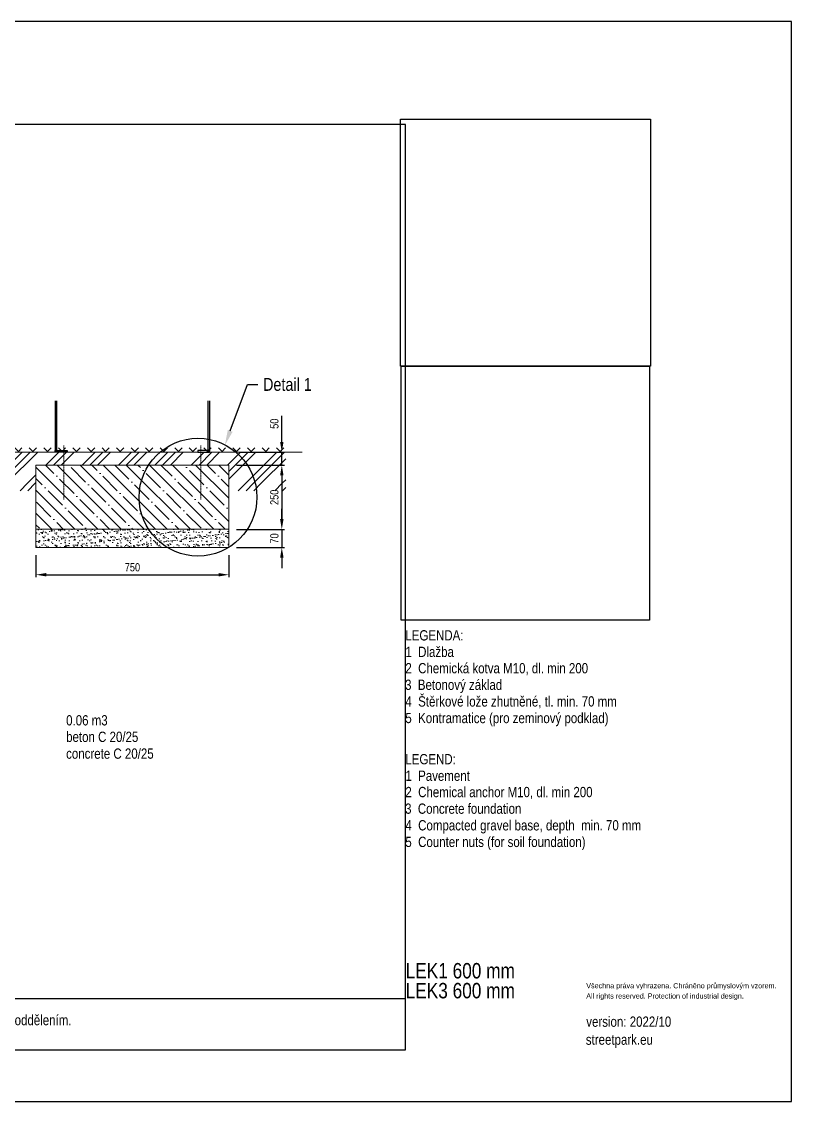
# Model space of a CAD drawing. Header units: millimetres. Extents: x 5064 to 11004, y 3085 to 7285.
# Drawn here: x 8011 to 11004, y 3085 to 7285 of the extents above; entities that cross this region are included whole.
import ezdxf
from ezdxf import colors
from ezdxf.entities.mleader import LeaderData, LeaderLine
from ezdxf.math import Vec2, Vec3

# ---------------------------------------------------------------- set-up
doc = ezdxf.new("R2010")
doc.units = ezdxf.units.MM
doc.header["$LTSCALE"] = 0.3
doc.header["$XCLIPFRAME"] = 2
doc.linetypes.add('DashDot', pattern=[15, 9, -3, 0, -3])
doc.layers.add('Nekreslit', color=6, linetype='Continuous', plot=False)
doc.layers.add('POSTAVY ATD', color=8, linetype='Continuous')
doc.layers.add('SRAFY', color=251, linetype='Continuous', lineweight=13)
doc.styles.add('SEACAD_Arial', font='arial.ttf', dxfattribs={"width": 0.8})
doc.dimstyles.new('ISO-25', dxfattribs={"dimtxt": 1.6, "dimasz": 2, "dimexe": 0.5, "dimexo": 1.5, "dimtad": 1, "dimdec": 0, "dimtxsty": 'SEACAD_Arial', "dimcen": 2, "dimadec": 0, "dimazin": 0, "dimtfac": 1, "dimtdec": 0, "dimtmove": 0, "dimatfit": 3, "dimfxl": 1, "dimarcsym": 0})
picture_1 = doc.add_image_def('image1.jpg', size_in_pixel=(1600, 1200))
picture_2 = doc.add_image_def('image2.jpg', size_in_pixel=(1600, 1200))

# ---------------------------------------------------------------- blocks, each defined once
blk = doc.blocks.new('*D138')
at = {"color": 0, "lineweight": -2, "transparency": 16777216}
for p, q in [((8847, 5560), (9032.9, 5560)), ((9022.9, 5520), (9022.9, 5350.1)), ((8846.9, 5310.1), (9032.9, 5310.1))]:
    blk.add_line(p, q, dxfattribs=at)
at = {"color": 0, "transparency": 16777216}
for points in [[(9016.2, 5520), (9029.6, 5520), (9022.9, 5560)], [(9016.2, 5350.1), (9029.6, 5350.1), (9022.9, 5310.1)]]:
    blk.add_solid(points, dxfattribs=at)
at = {"layer": 'Defpoints', "color": 0, "transparency": 16777216}
for p in [(8817, 5560), (8816.9, 5310.1), (9022.9, 5310.1)]:
    blk.add_point(p, dxfattribs=at)
at = {"color": 0, "transparency": 16777216, "insert": (8994.1, 5435), "char_height": 32, "attachment_point": 5, "rotation": 90, "style": 'SEACAD_Arial'}
blk.add_mtext('250', dxfattribs=at)
blk = doc.blocks.new('*D139')
at = {"color": 0, "lineweight": -2, "transparency": 16777216}
for p, q in [((9022.9, 5350.1), (9022.9, 5390.1)), ((8846.9, 5310.1), (9032.9, 5310.1)), ((9022.9, 5310.1), (9022.9, 5240)), ((8846.9, 5240), (9032.9, 5240)), ((9022.9, 5200), (9022.9, 5160))]:
    blk.add_line(p, q, dxfattribs=at)
at = {"color": 0, "transparency": 16777216}
for points in [[(9016.2, 5350.1), (9029.6, 5350.1), (9022.9, 5310.1)], [(9016.2, 5200), (9029.6, 5200), (9022.9, 5240)]]:
    blk.add_solid(points, dxfattribs=at)
at = {"layer": 'Defpoints', "color": 0, "transparency": 16777216}
for p in [(8816.9, 5310.1), (8816.9, 5240), (9022.9, 5240)]:
    blk.add_point(p, dxfattribs=at)
at = {"color": 0, "transparency": 16777216, "insert": (8994.1, 5275), "char_height": 32, "attachment_point": 5, "rotation": 90, "style": 'SEACAD_Arial'}
blk.add_mtext('70', dxfattribs=at)
blk = doc.blocks.new('*D141')
at = {"color": 0, "lineweight": -2, "transparency": 16777216}
for p, q in [((9022.9, 5650.4), (9022.9, 5752)), ((8861.4, 5610.4), (9032.9, 5610.4)), ((9022.9, 5560), (9022.9, 5610.4)), ((8847, 5560), (9032.9, 5560)), ((9022.9, 5520), (9022.9, 5480))]:
    blk.add_line(p, q, dxfattribs=at)
at = {"color": 0, "transparency": 16777216}
for points in [[(9016.2, 5650.4), (9029.6, 5650.4), (9022.9, 5610.4)], [(9016.2, 5520), (9029.6, 5520), (9022.9, 5560)]]:
    blk.add_solid(points, dxfattribs=at)
at = {"layer": 'Defpoints', "color": 0, "transparency": 16777216}
for p in [(8831.4, 5610.4), (9022.9, 5610.4), (8817, 5560)]:
    blk.add_point(p, dxfattribs=at)
at = {"color": 0, "transparency": 16777216, "insert": (8994.1, 5721.2), "char_height": 32, "attachment_point": 5, "rotation": 90, "style": 'SEACAD_Arial'}
blk.add_mtext('50', dxfattribs=at)
blk = doc.blocks.new('*D147')
at = {"color": 0, "lineweight": -2, "transparency": 16777216}
for p, q in [((8067, 5210.1), (8067, 5123.8)), ((8817, 5210.1), (8817, 5123.8)), ((8107, 5133.8), (8777, 5133.8))]:
    blk.add_line(p, q, dxfattribs=at)
at = {"color": 0, "transparency": 16777216}
for points in [[(8107, 5140.5), (8107, 5127.1), (8067, 5133.8)], [(8777, 5140.5), (8777, 5127.1), (8817, 5133.8)]]:
    blk.add_solid(points, dxfattribs=at)
at = {"layer": 'Defpoints', "color": 0, "transparency": 16777216}
for p in [(8067, 5240.1), (8817, 5240.1), (8817, 5133.8)]:
    blk.add_point(p, dxfattribs=at)
at = {"color": 0, "transparency": 16777216, "insert": (8442, 5162.7), "char_height": 32, "attachment_point": 5, "style": 'SEACAD_Arial'}
blk.add_mtext('750', dxfattribs=at)

msp = doc.modelspace()

# ---------------------------------------------------------------- hatches: boundary and pattern name
at = {"layer": 'SRAFY', "transparency": 33554636}
h = msp.add_hatch(dxfattribs=at)
h.set_pattern_fill('TERACO', color=256, scale=20)
h.set_pattern_definition([(45, (-204.013, 295.79), (-28.28427, 28.28427), [20, -20]), (135, (-147.444, 295.79), (-28.28427, -28.28427), [20, -20])])
h.paths.add_polyline_path([(7790.9, 5610.4), (7790.9, 5633.5), (9037.5, 5633.5), (9037.5, 5610.5)])
h = msp.add_hatch(dxfattribs=at)
h.set_pattern_fill('GOST_GROUND', color=256, scale=10)
h.set_pattern_definition([(45, (5064.41, 3085.28), (141.4214, 0), [200]), (45, (5094.41, 3085.28), (141.4214, 0), [200]), (45, (5124.41, 3085.28), (141.4214, 0), [200])])
h.paths.add_polyline_path([(8067, 5560.4), (8175.9, 5560.4), (8175.9, 5610.4), (7791.4, 5610.4), (7791.4, 5460.4), (8067, 5460.4)])
h.paths.add_polyline_path([(8707.9, 5610.4), (8175.9, 5610.4), (8175.9, 5560.4), (8707.9, 5560.4)])
h.paths.add_polyline_path([(9038.2, 5610.4), (8707.9, 5610.4), (8707.9, 5560.4), (8817, 5560.4), (8817, 5460.4), (9038.2, 5460.4)])
h = msp.add_hatch(dxfattribs=at)
h.set_pattern_fill('ANSI35', color=256, scale=10, angle=90)
h.set_pattern_definition([(135, (1445.99, 50), (-44.9013, -44.9013), []), (135, (1445.99, 94.9), (-44.9013, -44.9013), [79.375, -15.875, 0, -15.875])])
h.paths.add_polyline_path([(8067, 5560.4), (8067, 5310.1), (8817, 5310.5), (8816.9, 5560.4)])
h = msp.add_hatch(dxfattribs=at)
h.set_pattern_fill('AR-SAND', color=256, scale=0.5)
h.set_pattern_definition([(37.5, (1445.987, 50), (-0.800016, 24.47066), [0, -19.304, 0, -21.59, 0, -20.6375]), (7.5, (1445.987, 50), (22.47616, 35.84126), [0, -10.414, 0, -17.399, 0, -6.6675]), (327.5, (1430.366, 50), (39.54962, 0.07186), [0, -6.35, 0, -22.86, 0, -29.845]), (317.5, (1430.366, 50), (38.17782, 11.14647), [0, -3.175, 0, -14.986, 0, -17.145])])
h.paths.add_polyline_path([(8817, 5240.1), (8817, 5310.1), (8067, 5310.1), (8067, 5240.1)])

# ---------------------------------------------------------------- linework, layer by layer
at = {"linetype": 'DashDot', "lineweight": 9}
for p, q in [((8175.9, 5636.5), (8175.9, 5425.8)), ((8707.9, 5636.5), (8707.9, 5425.8))]:
    msp.add_line(p, q, dxfattribs=at)
for points in [[(8141.9, 5810.4), (8141.9, 5614.4), (8147.9, 5614.4), (8147.9, 5810.4)], [(8741.9, 5810.4), (8741.9, 5614.4), (8735.9, 5614.4), (8735.9, 5810.4)], [(8147.9, 5616.4), (8187.9, 5616.4), (8187.9, 5610.4), (8141.9, 5610.4), (8141.9, 5616.4), (8141.9, 5616.4)], [(8735.9, 5616.4), (8695.9, 5616.4), (8695.9, 5610.4), (8741.9, 5610.4), (8741.9, 5616.4), (8741.9, 5616.4)]]:
    msp.add_lwpolyline(points)
msp.add_circle((8696.9, 5435.4), 229)
at = {"layer": 'Nekreslit'}
msp.add_line((5464.4, 3485.3), (9504.4, 3485.3), dxfattribs=at)
for points in [[(5064.4, 3085.3), (11004.4, 3085.3), (11004.4, 7285.3), (5064.4, 7285.3)], [(5464.4, 3285.3), (9504.4, 3285.3), (9504.4, 6885.3), (5464.4, 6885.3)]]:
    msp.add_lwpolyline(points, close=True, dxfattribs=at)
at = {"layer": 'POSTAVY ATD', "lineweight": 9}
msp.add_line((6657.8, 5610.4), (9102.1, 5610.4), dxfattribs=at)
for points in [[(8067, 5310.4), (8817, 5310.4), (8817, 5560.4), (8067, 5560.4)], [(8067, 5240.1), (8817, 5240.1), (8817, 5310.4), (8067, 5310.4)]]:
    msp.add_lwpolyline(points, close=True, dxfattribs=at)

# ---------------------------------------------------------------- texts
at = {"style": 'SEACAD_Arial', "width": 0.8}
for s, height, p in [('LEGENDA:', 40, (9503.3, 4878.1)), ('1  Dlažba', 40, (9503.3, 4813.8)), ('2  Chemická kotva M10, dl. min 200', 40, (9503.3, 4750.3)), ('3  Betonový základ', 40, (9502.2, 4685.8)), ('4  Štěrkové lože zhutněné, tl. min. 70 mm', 40, (9503.3, 4621.1)), ('0.06 m3', 40, (8184.2, 4547.6)), ('5  Kontramatice (pro zeminový podklad)', 40, (9503.3, 4556.5)), ('beton C 20/25', 40, (8184.2, 4483.3)), ('concrete C 20/25', 40, (8184.2, 4418.1)), ('LEGEND:', 40, (9503.3, 4396.4)), ('1  Pavement', 40, (9503.3, 4332.1)), ('2  Chemical anchor M10, dl. min 200', 40, (9503.3, 4268.6)), ('3  Concrete foundation', 40, (9502.2, 4204)), ('4  Compacted gravel base, depth  min. 70 mm', 40, (9503.3, 4139.3)), ('5  Counter nuts (for soil foundation)', 40, (9503.3, 4074.7)), ('LEK1 600 mm ', 60, (9504.4, 3563.6)), ('LEK3 600 mm ', 60, (9504.4, 3486.2)), ('Všechna práva vyhrazena. Chráněno průmyslovým vzorem.', 20, (10206.7, 3525.3)), ('All rights reserved. Protection of industrial design.', 20, (10206.7, 3485.3)), ('Rozměry výrobků, základů a kotvení jsou pouze orientační. Přesné rozměry obdržíte při zpracování nabídky naším obchodním oddělením.', 39.9982, (5469.8, 3381.6)), ('version: 2022/10', 40, (10206.7, 3375.5)), ('streetpark.eu', 40, (10205.1, 3305.6))]:
    msp.add_text(s, height=height, dxfattribs=at).set_placement(p)

# ---------------------------------------------------------------- dimensions: what is measured, and where the dimension line sits
dim = msp.add_linear_dim(base=(9022.9, 5610.4), p1=(8817, 5560), p2=(8831.4, 5610.4), angle=90, dimstyle='ISO-25')
dim.commit()
dim.dimension.update_dxf_attribs({"geometry": '*D141', "text_midpoint": (8994.1, 5721.2)})
for base, p1, p2, override, picture, middle in [((9022.9, 5310.1), (8817, 5560), (8816.9, 5310.1), {"dimscale": 0}, '*D138', (8994.1, 5435)), ((9022.9, 5240), (8816.9, 5310.1), (8816.9, 5240), {"dimscale": 0, "dimtmove": 1}, '*D139', (8994.1, 5275))]:
    dim = msp.add_linear_dim(base=base, p1=p1, p2=p2, angle=90, dimstyle='ISO-25', override=override)
    dim.commit()
    dim.dimension.update_dxf_attribs({"geometry": picture, "text_midpoint": middle})
dim = msp.add_linear_dim(base=(8817, 5133.8), p1=(8067, 5240.1), p2=(8817, 5240.1), dimstyle='ISO-25', override={"dimscale": 0, "dimtix": 0, "dimtofl": 1, "dimtmove": 0, "dimatfit": 3})
dim.commit()
dim.dimension.update_dxf_attribs({"geometry": '*D147', "text_midpoint": (8442, 5162.7)})

# ---------------------------------------------------------------- pictures from other files: only their frames are drawn
at = {"color": 7, "true_color": 0xffffff}
image = msp.add_image(picture_1, insert=(9484.5, 5945), size_in_units=(1281.3, 961), dxfattribs=at)
image.set_boundary_path([(-0.5, -0.5), (1213.89, 1199.5)])
image = msp.add_image(picture_2, insert=(9487.4, 4956.6), size_in_units=(1317.9, 988.5), dxfattribs=at)
image.set_boundary_path([(-0.5, -0.5), (1170.83, 1199.5)])

# ---------------------------------------------------------------- leaders
ml = msp.add_multileader_mtext('Standard')
ml.set_content('Detail 1', color=256, style='SEACAD_Arial')
ml.set_leader_properties(lineweight=-3)
ml.build(insert=Vec2(0, 0))
ml.multileader.update_dxf_attribs({"text_right_attachment_type": 6, "dogleg_length": 2, "arrow_head_size": 60, "scale": 20})
ctx = ml.context
ctx.base_point, ctx.scale, ctx.char_height, ctx.arrow_head_size, ctx.landing_gap_size, ctx.plane_origin = Vec3(8930, 5873.7), 20, 50, 60, 20, Vec3(10369.5, 5637.1)
ctx.right_attachment = 6
notes = []
notes.append((ctx, [(0, (1, 1, 0), (8890, 5873.7), (1, 0), 40, [(0, [(8801.2, 5637)], 0, [])])]))
ctx.mtext.insert, ctx.mtext.flow_direction = Vec3(8950, 5899.1), 5
for ctx, leaders in notes:
    for number, flags, end, landing, length, lines in leaders:
        leader = LeaderData()
        leader.index, (leader.has_last_leader_line, leader.has_dogleg_vector, leader.attachment_direction) = number, flags
        leader.last_leader_point, leader.dogleg_vector, leader.dogleg_length = Vec3(end), Vec3(landing), length
        for number, points, colour, breaks in lines:
            line = LeaderLine()
            line.index, line.vertices, line.color, line.breaks = number, Vec3.list(points), colors.encode_raw_color(colour), breaks
            leader.lines.append(line)
        ctx.leaders.append(leader)

doc.saveas('drawing.dxf')
